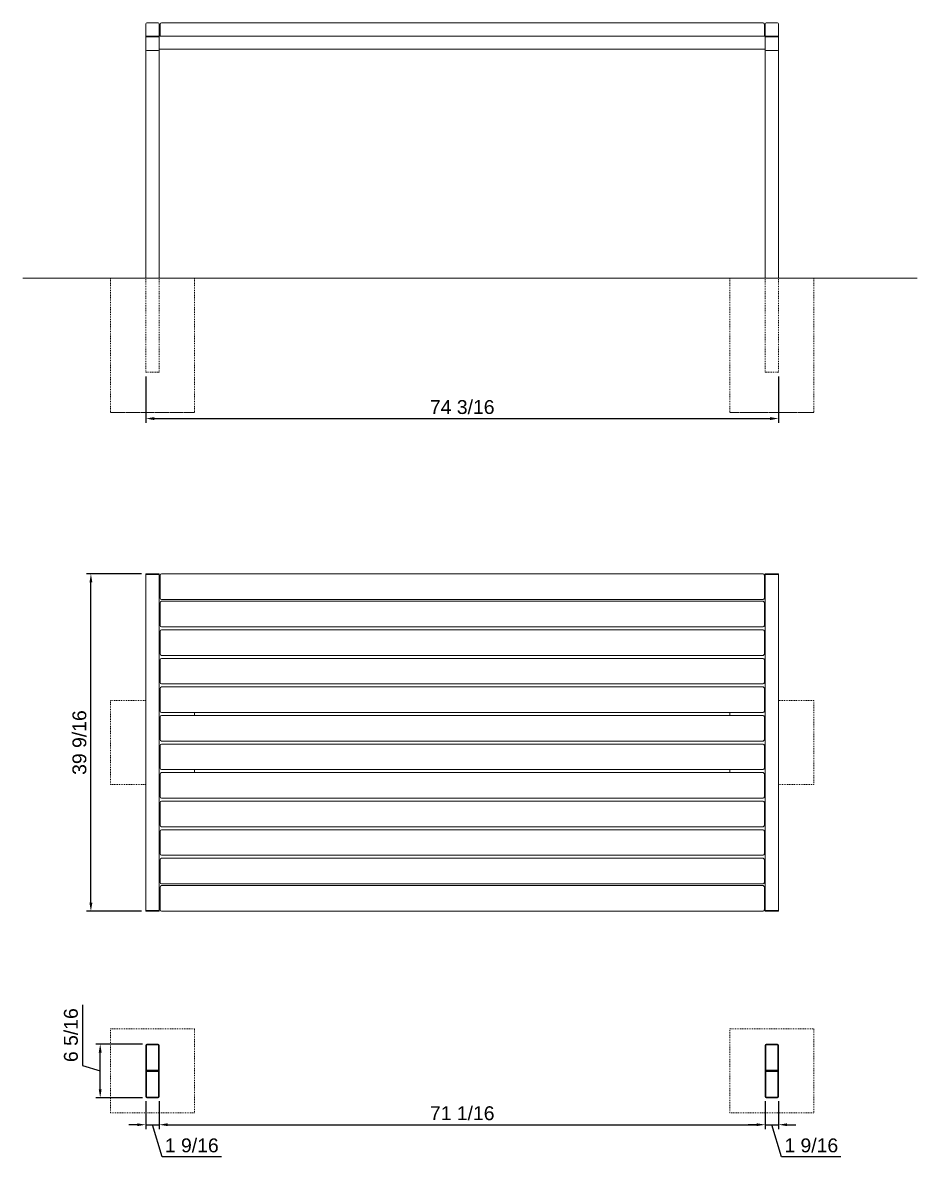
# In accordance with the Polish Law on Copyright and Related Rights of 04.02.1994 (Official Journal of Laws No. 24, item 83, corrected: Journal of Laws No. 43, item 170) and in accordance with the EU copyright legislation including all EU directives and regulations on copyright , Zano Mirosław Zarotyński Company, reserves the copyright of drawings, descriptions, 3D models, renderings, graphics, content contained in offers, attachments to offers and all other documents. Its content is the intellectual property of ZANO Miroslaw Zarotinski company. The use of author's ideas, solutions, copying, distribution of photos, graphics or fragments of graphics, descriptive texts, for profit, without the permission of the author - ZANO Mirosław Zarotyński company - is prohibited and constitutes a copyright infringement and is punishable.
# Model space of a CAD drawing. Header units: inches. Extents: x -8 to 186, y -3 to 131.
# Drawn here: x -8.2 to 96.6, y -2.6 to 131.3 of the extents above; entities that cross this region are included whole.
import ezdxf

# ---------------------------------------------------------------- set-up
doc = ezdxf.new("R2010")
doc.units = ezdxf.units.IN
doc.linetypes.add('HIDDEN', pattern=[1.905, 1.27, -0.635])
for name, color, linetype, lineweight in [('ZANO_R', 7, 'Continuous', 0), ('ZANO_R_przerywana', 250, 'HIDDEN', 0), ('ZANO_W', 1, 'Continuous', 0)]:
    doc.layers.add(name, color=color, linetype=linetype, lineweight=lineweight)
doc.styles.get("Standard").update_dxf_attribs({"font": 'arial.ttf'})
doc.dimstyles.new('amerykanie', dxfattribs={"dimtxt": 50, "dimasz": 50, "dimexe": 0.5, "dimexo": 0.5, "dimgap": 1, "dimtad": 1, "dimdec": 0, "dimzin": 0, "dimlunit": 5, "dimtxsty": 'Standard', "dimcen": 0.09, "dimclrd": 1, "dimclre": 1, "dimclrt": 1, "dimazin": 0, "dimtfac": 1, "dimtdec": 0, "dimtmove": 0, "dimatfit": 3, "dimfxl": 1, "dimtzin": 0, "dimarcsym": 1})

# ---------------------------------------------------------------- blocks, each defined once
blk = doc.blocks.new('*D354')
at = {"layer": 'ZANO_W', "color": 1, "lineweight": -2}
for p, q in [((6.17, 89.9), (6.17, 84.47)), ((80.38, 89.9), (80.38, 84.47)), ((7.17, 84.97), (79.38, 84.97))]:
    blk.add_line(p, q, dxfattribs=at)
at = {"layer": 'ZANO_W', "color": 1}
for points in [[(7.17, 85.14), (7.17, 84.8), (6.17, 84.97)], [(79.38, 84.8), (79.38, 85.14), (80.38, 84.97)]]:
    blk.add_solid(points, dxfattribs=at)
at = {"layer": 'ZANO_W', "color": 1, "insert": (43.28, 86.31), "char_height": 1.625, "attachment_point": 5}
blk.add_mtext('74 3/16', dxfattribs=at)
blk = doc.blocks.new('*D358')
at = {"layer": 'ZANO_W', "color": 1, "lineweight": -2}
for p, q in [((5.67, 66.77), (-0.76, 66.77)), ((-0.26, 28.23), (-0.26, 65.77)), ((5.67, 27.23), (-0.76, 27.23))]:
    blk.add_line(p, q, dxfattribs=at)
at = {"layer": 'ZANO_W', "color": 1}
for points in [[(-0.09, 65.77), (-0.43, 65.77), (-0.26, 66.77)], [(-0.43, 28.23), (-0.09, 28.23), (-0.26, 27.23)]]:
    blk.add_solid(points, dxfattribs=at)
at = {"layer": 'ZANO_W', "color": 1, "insert": (-1.6, 47), "char_height": 1.625, "attachment_point": 5, "rotation": 90}
blk.add_mtext('39 9/16', dxfattribs=at)
blk = doc.blocks.new('*D359')
at = {"layer": 'ZANO_W', "color": 1, "lineweight": -2}
for p, q in [((-1.26, 16.27), (-1.26, 9.15)), ((5.79, 11.67), (0.33, 11.67)), ((0.83, 6.37), (0.83, 10.67)), ((-1.26, 9.15), (0.83, 8.52)), ((5.79, 5.37), (0.33, 5.37))]:
    blk.add_line(p, q, dxfattribs=at)
at = {"layer": 'ZANO_W', "color": 1}
for points in [[(1, 10.67), (0.66, 10.67), (0.83, 11.67)], [(0.66, 6.37), (1, 6.37), (0.83, 5.37)]]:
    blk.add_solid(points, dxfattribs=at)
at = {"layer": 'ZANO_W', "color": 1, "insert": (-2.6, 12.71), "char_height": 1.625, "attachment_point": 5, "rotation": 90}
blk.add_mtext('6 5/16', dxfattribs=at)
blk = doc.blocks.new('*D360')
at = {"layer": 'ZANO_W', "color": 1, "lineweight": -2}
for p, q in [((6.17, 4.99), (6.17, 1.71)), ((7.74, 4.99), (7.74, 1.71)), ((5.17, 2.21), (4.17, 2.21)), ((6.17, 2.21), (7.74, 2.21)), ((8.09, -1.56), (6.96, 2.21)), ((8.74, 2.21), (9.74, 2.21)), ((15.05, -1.56), (8.09, -1.56))]:
    blk.add_line(p, q, dxfattribs=at)
at = {"layer": 'ZANO_W', "color": 1}
for points in [[(5.17, 2.05), (5.17, 2.38), (6.17, 2.21)], [(8.74, 2.38), (8.74, 2.05), (7.74, 2.21)]]:
    blk.add_solid(points, dxfattribs=at)
at = {"layer": 'ZANO_W', "color": 1, "insert": (11.57, -0.22), "char_height": 1.625, "attachment_point": 5}
blk.add_mtext('1 9/16', dxfattribs=at)
blk = doc.blocks.new('*D361')
at = {"layer": 'ZANO_W', "color": 1, "lineweight": -2}
for p, q in [((7.74, 4.99), (7.74, 1.71)), ((78.81, 4.99), (78.81, 1.71)), ((8.74, 2.21), (77.81, 2.21))]:
    blk.add_line(p, q, dxfattribs=at)
at = {"layer": 'ZANO_W', "color": 1}
for points in [[(8.74, 2.38), (8.74, 2.05), (7.74, 2.21)], [(77.81, 2.05), (77.81, 2.38), (78.81, 2.21)]]:
    blk.add_solid(points, dxfattribs=at)
at = {"layer": 'ZANO_W', "color": 1, "insert": (43.28, 3.55), "char_height": 1.625, "attachment_point": 5}
blk.add_mtext('71 1/16', dxfattribs=at)
blk = doc.blocks.new('*D362')
at = {"layer": 'ZANO_W', "color": 1, "lineweight": -2}
for p, q in [((78.81, 4.98), (78.81, 1.71)), ((80.38, 4.98), (80.38, 1.71)), ((77.81, 2.21), (76.81, 2.21)), ((78.81, 2.21), (80.38, 2.21)), ((80.73, -1.56), (79.59, 2.21)), ((81.38, 2.21), (82.38, 2.21)), ((87.69, -1.56), (80.73, -1.56))]:
    blk.add_line(p, q, dxfattribs=at)
at = {"layer": 'ZANO_W', "color": 1}
for points in [[(77.81, 2.05), (77.81, 2.38), (78.81, 2.21)], [(81.38, 2.38), (81.38, 2.05), (80.38, 2.21)]]:
    blk.add_solid(points, dxfattribs=at)
at = {"layer": 'ZANO_W', "color": 1, "insert": (84.21, -0.22), "char_height": 1.625, "attachment_point": 5}
blk.add_mtext('1 9/16', dxfattribs=at)

msp = doc.modelspace()

# ---------------------------------------------------------------- linework, layer by layer
at = {"layer": 'ZANO_R'}
for p, q in [((7.62615, 131.34666), (6.28757, 131.34666)), ((8.00017, 131.34666), (78.55135, 131.34666)), ((78.92537, 131.34666), (80.26395, 131.34666)), ((6.16946, 131.22855), (6.16946, 129.78366)), ((7.74426, 129.78366), (7.74426, 131.22855)), ((7.84268, 129.77185), (7.84268, 131.18918)), ((78.70883, 131.18918), (78.70883, 129.77185)), ((78.80726, 129.78366), (78.80726, 131.22855)), ((80.38206, 131.22855), (80.38206, 129.78366)), ((6.16946, 129.78366), (7.74426, 129.78366)), ((6.16946, 129.78366), (6.16946, 129.77971)), ((6.16946, 129.70136), (6.16946, 129.77971)), ((7.74426, 129.77971), (6.16946, 129.77971)), ((7.74426, 129.70136), (6.16946, 129.70136)), ((6.16946, 129.70136), (6.16946, 128.14221)), ((6.2482, 129.78366), (6.2482, 129.77971)), ((7.66552, 129.77971), (7.66552, 129.78366)), ((7.84268, 129.85059), (7.74426, 129.85059)), ((7.74426, 129.77971), (7.74426, 129.78366)), ((7.74426, 129.70136), (7.74426, 129.77971)), ((7.74426, 128.14221), (7.74426, 129.70136)), ((8.00017, 129.77185), (7.84268, 129.77185)), ((8.00017, 129.77185), (78.55135, 129.77185)), ((78.70883, 129.77185), (78.55135, 129.77185)), ((78.80726, 129.85059), (78.70883, 129.85059)), ((80.38206, 129.78366), (78.80726, 129.78366)), ((78.80726, 129.77971), (78.80726, 129.78366)), ((78.80726, 129.70136), (78.80726, 129.77971)), ((80.38206, 129.77971), (78.80726, 129.77971)), ((80.38206, 129.70136), (78.80726, 129.70136)), ((78.80726, 129.70136), (78.80726, 128.14221)), ((78.886, 129.77971), (78.886, 129.78366)), ((80.30332, 129.78366), (80.30332, 129.77971)), ((80.38206, 129.78366), (80.38206, 129.77971)), ((80.38206, 129.70136), (80.38206, 129.77971)), ((80.38206, 128.14221), (80.38206, 129.70136)), ((6.16946, 101.42539), (6.16946, 128.14221)), ((6.40568, 128.1187), (7.50804, 128.1187)), ((78.80726, 128.27579), (7.74426, 128.27579)), ((7.74426, 101.42539), (7.74426, 128.14221)), ((78.80726, 101.42539), (78.80726, 128.14221)), ((79.04348, 128.1187), (80.14584, 128.1187)), ((80.38206, 101.42539), (80.38206, 128.14221)), ((-8.23985, 101.42539), (96.62469, 101.42539)), ((94.41356, 101.42451), (-7.86204, 101.42451)), ((2.0356, 101.42539), (11.87812, 101.42539)), ((11.87812, 101.42539), (2.0356, 101.42539)), ((6.16946, 101.42539), (6.28757, 101.42539)), ((6.28757, 101.42539), (6.16946, 101.42539)), ((6.28757, 101.42539), (7.62615, 101.42539)), ((7.62615, 101.42539), (7.74426, 101.42539)), ((7.74426, 101.42539), (7.62615, 101.42539)), ((74.6734, 101.42539), (84.51592, 101.42539)), ((84.51592, 101.42539), (74.6734, 101.42539)), ((78.80726, 101.42539), (78.92537, 101.42539)), ((78.92537, 101.42539), (78.80726, 101.42539)), ((78.92537, 101.42539), (80.26395, 101.42539)), ((80.26395, 101.42539), (80.38206, 101.42539)), ((80.38206, 101.42539), (80.26395, 101.42539)), ((6.16946, 66.77314), (7.74426, 66.77314)), ((6.16946, 66.77314), (6.16946, 66.7655)), ((6.16946, 66.7655), (6.16946, 66.68676)), ((6.28757, 66.7655), (6.16946, 66.7655)), ((6.28757, 66.68676), (6.16946, 66.68676)), ((6.16946, 27.31668), (6.16946, 66.68676)), ((7.62615, 66.7655), (6.28757, 66.7655)), ((7.62615, 66.68676), (6.28757, 66.68676)), ((7.74426, 66.7655), (7.62615, 66.7655)), ((7.74426, 66.68676), (7.62615, 66.68676)), ((7.74426, 66.77314), (7.74426, 66.7655)), ((7.74426, 66.7655), (7.74426, 66.68676)), ((7.74426, 27.31668), (7.74426, 66.68676)), ((7.84268, 63.93085), (7.84268, 66.60802)), ((8.00017, 66.7655), (78.55135, 66.7655)), ((78.70883, 66.60802), (78.70883, 63.93085)), ((78.80726, 66.77314), (80.38206, 66.77314)), ((78.80726, 66.77314), (78.80726, 66.7655)), ((78.80726, 66.68676), (78.80726, 66.7655)), ((78.80726, 66.7655), (78.92537, 66.7655)), ((78.80726, 66.68676), (78.92537, 66.68676)), ((78.80726, 66.68676), (78.80726, 27.31668)), ((78.92537, 66.7655), (80.26395, 66.7655)), ((78.92537, 66.68676), (80.26395, 66.68676)), ((80.26395, 66.7655), (80.38206, 66.7655)), ((80.26395, 66.68676), (80.38206, 66.68676)), ((80.38206, 66.77314), (80.38206, 66.7655)), ((80.38206, 66.68676), (80.38206, 66.7655)), ((80.38206, 66.68676), (80.38206, 27.31668)), ((7.84268, 60.72219), (7.84268, 63.39936)), ((78.55135, 63.77337), (8.00017, 63.77337)), ((8.00017, 63.55684), (78.55135, 63.55684)), ((78.70883, 63.39936), (78.70883, 60.72219)), ((78.55135, 60.56471), (8.00017, 60.56471)), ((7.84268, 57.37574), (7.84268, 60.0529)), ((8.00017, 60.21038), (78.55135, 60.21038)), ((78.70883, 60.0529), (78.70883, 57.37574)), ((7.84268, 54.02928), (7.84268, 56.70644)), ((78.55135, 57.21826), (8.00017, 57.21826)), ((8.00017, 56.86393), (78.55135, 56.86393)), ((78.70883, 56.70644), (78.70883, 54.02928)), ((78.55135, 53.8718), (8.00017, 53.8718)), ((7.84268, 50.68282), (7.84268, 53.35999)), ((8.00017, 53.51747), (78.55135, 53.51747)), ((78.70883, 53.35999), (78.70883, 50.68282)), ((7.84268, 51.92298), (7.74426, 51.92298)), ((78.80726, 51.92298), (78.70883, 51.92298)), ((7.84268, 47.33637), (7.84268, 50.01353)), ((78.55135, 50.52534), (8.00017, 50.52534)), ((8.00017, 50.17101), (78.55135, 50.17101)), ((11.87812, 50.17101), (11.87812, 50.52534)), ((74.6734, 50.52534), (74.6734, 50.17101)), ((78.70883, 50.01353), (78.70883, 47.33637)), ((7.84268, 48.57652), (7.74426, 48.57652)), ((78.80726, 48.57652), (78.70883, 48.57652)), ((78.55135, 47.17889), (8.00017, 47.17889)), ((7.84268, 43.98991), (7.84268, 46.66707)), ((8.00017, 46.82455), (78.55135, 46.82455)), ((78.70883, 46.66707), (78.70883, 43.98991)), ((7.84268, 45.42692), (7.74426, 45.42692)), ((78.80726, 45.42692), (78.70883, 45.42692)), ((7.84268, 40.64345), (7.84268, 43.32062)), ((78.55135, 43.83243), (8.00017, 43.83243)), ((8.00017, 43.4781), (78.55135, 43.4781)), ((11.87812, 43.4781), (11.87812, 43.83243)), ((74.6734, 43.83243), (74.6734, 43.4781)), ((78.70883, 43.32062), (78.70883, 40.64345)), ((7.74426, 42.08046), (7.84268, 42.08046)), ((78.70883, 42.08046), (78.80726, 42.08046)), ((78.55135, 40.48597), (8.00017, 40.48597)), ((7.84268, 37.29699), (7.84268, 39.97416)), ((8.00017, 40.13164), (78.55135, 40.13164)), ((78.70883, 39.97416), (78.70883, 37.29699)), ((7.84268, 33.95054), (7.84268, 36.6277)), ((78.55135, 37.13951), (8.00017, 37.13951)), ((8.00017, 36.78518), (78.55135, 36.78518)), ((78.70883, 36.6277), (78.70883, 33.95054)), ((78.55135, 33.79306), (8.00017, 33.79306)), ((7.84268, 30.60408), (7.84268, 33.28125)), ((8.00017, 33.43873), (78.55135, 33.43873)), ((78.70883, 33.28125), (78.70883, 30.60408)), ((7.84268, 27.39542), (7.84268, 30.07259)), ((78.55135, 30.4466), (8.00017, 30.4466)), ((8.00017, 30.23007), (78.55135, 30.23007)), ((78.70883, 30.07259), (78.70883, 27.39542)), ((6.16946, 27.31668), (6.16946, 27.23794)), ((6.28757, 27.31668), (6.16946, 27.31668)), ((6.16946, 27.2303), (6.16946, 27.23794)), ((6.28757, 27.23794), (6.16946, 27.23794)), ((7.74426, 27.2303), (6.16946, 27.2303)), ((7.62615, 27.31668), (6.28757, 27.31668)), ((7.62615, 27.23794), (6.28757, 27.23794)), ((7.74426, 27.31668), (7.62615, 27.31668)), ((7.74426, 27.23794), (7.62615, 27.23794)), ((7.74426, 27.31668), (7.74426, 27.23794)), ((7.74426, 27.2303), (7.74426, 27.23794)), ((78.55135, 27.23794), (8.00017, 27.23794)), ((78.80726, 27.23794), (78.80726, 27.31668)), ((78.80726, 27.31668), (78.92537, 27.31668)), ((78.80726, 27.2303), (78.80726, 27.23794)), ((78.80726, 27.23794), (78.92537, 27.23794)), ((80.38206, 27.2303), (78.80726, 27.2303)), ((78.92537, 27.31668), (80.26395, 27.31668)), ((78.92537, 27.23794), (80.26395, 27.23794)), ((80.26395, 27.31668), (80.38206, 27.31668)), ((80.26395, 27.23794), (80.38206, 27.23794)), ((80.38206, 27.23794), (80.38206, 27.31668)), ((80.38206, 27.2303), (80.38206, 27.23794)), ((6.16946, 11.54949), (6.16946, 5.4865)), ((6.16946, 8.63611), (6.16946, 11.54949)), ((6.2482, 8.63611), (6.2482, 11.54949)), ((7.62615, 11.6676), (6.28757, 11.6676)), ((6.28757, 11.6676), (7.62615, 11.6676)), ((6.28757, 11.58886), (7.62615, 11.58886)), ((7.66552, 11.54949), (7.66552, 8.63611)), ((7.74426, 5.4865), (7.74426, 11.54949)), ((7.74426, 11.54949), (7.74426, 8.63611)), ((78.80726, 11.54949), (78.80726, 5.4865)), ((78.80726, 8.63611), (78.80726, 11.54949)), ((78.886, 8.63611), (78.886, 11.54949)), ((80.26395, 11.6676), (78.92537, 11.6676)), ((78.92537, 11.6676), (80.26395, 11.6676)), ((78.92537, 11.58886), (80.26395, 11.58886)), ((80.30332, 11.54949), (80.30332, 8.63611)), ((80.38206, 5.4865), (80.38206, 11.54949)), ((80.38206, 11.54949), (80.38206, 8.63611)), ((6.16946, 5.4865), (6.16946, 8.39989)), ((6.2482, 5.4865), (6.2482, 8.39989)), ((7.62615, 8.59674), (6.28757, 8.59674)), ((6.28757, 8.518), (7.62615, 8.518)), ((6.28757, 8.43926), (7.62615, 8.43926)), ((7.66552, 8.39989), (7.66552, 5.4865)), ((7.74426, 8.39989), (7.74426, 5.4865)), ((78.80726, 5.4865), (78.80726, 8.39989)), ((78.886, 5.4865), (78.886, 8.39989)), ((80.26395, 8.59674), (78.92537, 8.59674)), ((80.26395, 8.518), (78.92537, 8.518)), ((78.92537, 8.43926), (80.26395, 8.43926)), ((80.30332, 8.39989), (80.30332, 5.4865)), ((80.38206, 8.39989), (80.38206, 5.4865)), ((7.62615, 5.44713), (6.28757, 5.44713)), ((6.28757, 5.36839), (7.62615, 5.36839)), ((7.62615, 5.36839), (6.28757, 5.36839)), ((80.26395, 5.44713), (78.92537, 5.44713)), ((78.92537, 5.36839), (80.26395, 5.36839)), ((80.26395, 5.36839), (78.92537, 5.36839))]:
    msp.add_line(p, q, dxfattribs=at)
for centre, radius, start, end in [((6.28757, 131.22855), 0.11811, 90, 180), ((7.62615, 131.22855), 0.11811, 0, 90), ((8.00017, 131.18918), 0.15748, 90, 180), ((78.55135, 131.18918), 0.15748, 0, 90), ((78.92537, 131.22855), 0.11811, 90, 180), ((80.26395, 131.22855), 0.11811, 0, 90), ((6.3472, 128.72976), 0.61386, 253.1687755, 275.4660583), ((7.56651, 128.7298), 0.61389, 264.5343223, 286.8306196), ((78.985, 128.72978), 0.61387, 253.1690779, 275.465868), ((80.20431, 128.72978), 0.61387, 264.534132, 286.8309221), ((8.00017, 66.60802), 0.15748, 90, 180), ((78.55135, 66.60802), 0.15748, 0, 90), ((8.00017, 63.93085), 0.15748, 180, 270), ((8.00017, 63.39936), 0.15748, 90, 180), ((78.55135, 63.93085), 0.15748, 270, 0), ((78.55135, 63.39936), 0.15748, 0, 90), ((8.00017, 60.72219), 0.15748, 180, 270), ((78.55135, 60.72219), 0.15748, 270, 0), ((8.00017, 60.0529), 0.15748, 90, 180), ((78.55135, 60.0529), 0.15748, 0, 90), ((8.00017, 57.37574), 0.15748, 180, 270), ((8.00017, 56.70645), 0.15748, 90, 180), ((78.55135, 57.37574), 0.15748, 270, 0), ((78.55135, 56.70645), 0.15748, 0, 90), ((8.00017, 54.02928), 0.15748, 180, 270), ((78.55135, 54.02928), 0.15748, 270, 0), ((8.00017, 53.35999), 0.15748, 90, 180), ((78.55135, 53.35999), 0.15748, 0, 90), ((8.00017, 50.68282), 0.15748, 180, 270), ((8.00017, 50.01353), 0.15748, 90, 180), ((78.55135, 50.68282), 0.15748, 270, 0), ((78.55135, 50.01353), 0.15748, 0, 90), ((8.00017, 47.33637), 0.15748, 180, 270), ((78.55135, 47.33637), 0.15748, 270, 0), ((8.00017, 46.66707), 0.15748, 90, 180), ((78.55135, 46.66707), 0.15748, 0, 90), ((8.00017, 43.98991), 0.15748, 180, 270), ((8.00017, 43.32062), 0.15748, 90, 180), ((78.55135, 43.98991), 0.15748, 270, 0), ((78.55135, 43.32062), 0.15748, 0, 90), ((8.00017, 40.64345), 0.15748, 180, 270), ((78.55135, 40.64345), 0.15748, 270, 0), ((8.00017, 39.97416), 0.15748, 90, 180), ((78.55135, 39.97416), 0.15748, 0, 90), ((8.00017, 37.297), 0.15748, 180, 270), ((8.00017, 36.6277), 0.15748, 90, 180), ((78.55135, 37.297), 0.15748, 270, 0), ((78.55135, 36.6277), 0.15748, 0, 90), ((8.00017, 33.95054), 0.15748, 180, 270), ((78.55135, 33.95054), 0.15748, 270, 0), ((8.00017, 33.28125), 0.15748, 90, 180), ((78.55135, 33.28125), 0.15748, 0, 90), ((8.00017, 30.60408), 0.15748, 180, 270), ((8.00017, 30.07259), 0.15748, 90, 180), ((78.55135, 30.60408), 0.15748, 270, 0), ((78.55135, 30.07259), 0.15748, 0, 90), ((8.00017, 27.39542), 0.15748, 180, 270), ((78.55135, 27.39542), 0.15748, 270, 0), ((6.28757, 11.54949), 0.11811, 90, 180), ((6.28757, 11.54949), 0.11811, 90, 180), ((6.28757, 11.54949), 0.03937, 90, 180), ((7.62615, 11.54949), 0.11811, 0, 90), ((7.62615, 11.54949), 0.11811, 0, 90), ((7.62615, 11.54949), 0.03937, 0, 90), ((78.92537, 11.54949), 0.11811, 90, 180), ((78.92537, 11.54949), 0.11811, 90, 180), ((78.92537, 11.54949), 0.03937, 90, 180), ((80.26395, 11.54949), 0.11811, 0, 90), ((80.26395, 11.54949), 0.11811, 0, 90), ((80.26395, 11.54949), 0.03937, 0, 90), ((6.28757, 8.63611), 0.11811, 180, 270), ((6.28757, 8.39989), 0.11811, 90, 180), ((6.28757, 8.63611), 0.03937, 180, 270), ((6.28757, 8.39989), 0.03937, 90, 180), ((7.62615, 8.63611), 0.11811, 270, 0), ((7.62615, 8.63611), 0.03937, 270, 0), ((7.62615, 8.39989), 0.11811, 0, 90), ((7.62615, 8.39989), 0.03937, 0, 90), ((78.92537, 8.63611), 0.11811, 180, 270), ((78.92537, 8.39989), 0.11811, 90, 180), ((78.92537, 8.63611), 0.03937, 180, 270), ((78.92537, 8.39989), 0.03937, 90, 180), ((80.26395, 8.63611), 0.11811, 270, 0), ((80.26395, 8.63611), 0.03937, 270, 0), ((80.26395, 8.39989), 0.11811, 0, 90), ((80.26395, 8.39989), 0.03937, 0, 90), ((6.28757, 5.4865), 0.11811, 180, 270), ((6.28757, 5.4865), 0.11811, 180, 270), ((6.28757, 5.4865), 0.03937, 180, 270), ((7.62615, 5.4865), 0.11811, 270, 0), ((7.62615, 5.4865), 0.11811, 270, 0), ((7.62615, 5.4865), 0.03937, 270, 0), ((78.92537, 5.4865), 0.11811, 180, 270), ((78.92537, 5.4865), 0.11811, 180, 270), ((78.92537, 5.4865), 0.03937, 180, 270), ((80.26395, 5.4865), 0.11811, 270, 0), ((80.26395, 5.4865), 0.11811, 270, 0), ((80.26395, 5.4865), 0.03937, 270, 0)]:
    msp.add_arc(centre, radius, start, end, dxfattribs=at)
at = {"layer": 'ZANO_R_przerywana', "ltscale": 0.05}
for p, q in [((2.0356, 101.42539), (2.0356, 85.67736)), ((2.0356, 101.42539), (2.0356, 85.67736)), ((6.16946, 90.40177), (6.16946, 101.42539)), ((7.74426, 90.40177), (7.74426, 101.42539)), ((11.87812, 101.42539), (11.87812, 85.67736)), ((11.87812, 101.42539), (11.87812, 85.67736)), ((74.6734, 101.42539), (74.6734, 85.67736)), ((74.6734, 101.42539), (74.6734, 85.67736)), ((78.80726, 90.40177), (78.80726, 101.42539)), ((80.38206, 90.40177), (80.38206, 101.42539)), ((84.51592, 101.42539), (84.51592, 85.67736)), ((84.51592, 101.42539), (84.51592, 85.67736)), ((6.16946, 90.40177), (6.28757, 90.40177)), ((6.28757, 90.40177), (6.16946, 90.40177)), ((6.28757, 90.40177), (7.62615, 90.40177)), ((7.62615, 90.40177), (7.74426, 90.40177)), ((7.74426, 90.40177), (7.62615, 90.40177)), ((78.80726, 90.40177), (78.92537, 90.40177)), ((78.92537, 90.40177), (78.80726, 90.40177)), ((78.92537, 90.40177), (80.26395, 90.40177)), ((80.26395, 90.40177), (80.38206, 90.40177)), ((80.38206, 90.40177), (80.26395, 90.40177)), ((2.0356, 85.67736), (11.87812, 85.67736)), ((11.87812, 85.67736), (2.0356, 85.67736)), ((74.6734, 85.67736), (84.51592, 85.67736)), ((84.51592, 85.67736), (74.6734, 85.67736)), ((6.16946, 51.92298), (2.0356, 51.92298)), ((2.0356, 51.92298), (2.0356, 42.08046)), ((84.51592, 51.92298), (80.38206, 51.92298)), ((84.51592, 42.08046), (84.51592, 51.92298)), ((2.0356, 42.08046), (6.16946, 42.08046)), ((80.38206, 42.08046), (84.51592, 42.08046)), ((2.0356, 13.43926), (11.87812, 13.43926)), ((2.0356, 3.59674), (2.0356, 13.43926)), ((11.87812, 13.43926), (11.87812, 3.59674)), ((74.6734, 13.43926), (84.51592, 13.43926)), ((74.6734, 3.59674), (74.6734, 13.43926)), ((84.51592, 13.43926), (84.51592, 3.59674)), ((11.87812, 3.59674), (2.0356, 3.59674)), ((84.51592, 3.59674), (74.6734, 3.59674))]:
    msp.add_line(p, q, dxfattribs=at)

# ---------------------------------------------------------------- dimensions: what is measured, and where the dimension line sits
at = {"layer": 'ZANO_W'}
for base, p1, p2, picture, middle in [((80.38206, 84.97162), (6.16946, 90.40177), (80.38206, 90.40177), '*D354', (43.27576, 86.31239)), ((7.74426, 2.21243), (6.16946, 5.4865), (7.74426, 5.4865), '*D360', (8.58805, -0.218)), ((78.80726, 2.21243), (7.74426, 5.4865), (78.80726, 5.4865), '*D361', (43.27576, 3.55264)), ((80.38206, 2.21243), (78.80738, 5.48107), (80.38206, 5.48107), '*D362', (81.22591, -0.218))]:
    dim = msp.add_linear_dim(base=base, p1=p1, p2=p2, dimstyle='amerykanie', override={"dimtxt": 1.625, "dimasz": 1, "dimgap": 0.5, "dimdec": 4, "dimaunit": 1, "dimadec": 1, "dimtdec": 4, "dimtmove": 1, "dimfrac": 2}, dxfattribs=at)
    dim.commit()
    dim.dimension.update_dxf_attribs({"geometry": picture, "text_midpoint": middle})
for base, p1, p2, picture, middle in [((-0.25968, 66.77314), (6.16946, 27.2303), (6.16946, 66.77314), '*D358', (-1.60044, 47.00172)), ((0.82961, 11.6676), (6.28757, 5.36839), (6.28757, 11.6676), '*D359', (-2.60081, 9.64506))]:
    dim = msp.add_linear_dim(base=base, p1=p1, p2=p2, angle=90, dimstyle='amerykanie', override={"dimtxt": 1.625, "dimasz": 1, "dimgap": 0.5, "dimdec": 4, "dimaunit": 1, "dimadec": 1, "dimtdec": 4, "dimtmove": 1, "dimfrac": 2}, dxfattribs=at)
    dim.commit()
    dim.dimension.update_dxf_attribs({"geometry": picture, "text_midpoint": middle})

doc.saveas('drawing.dxf')
